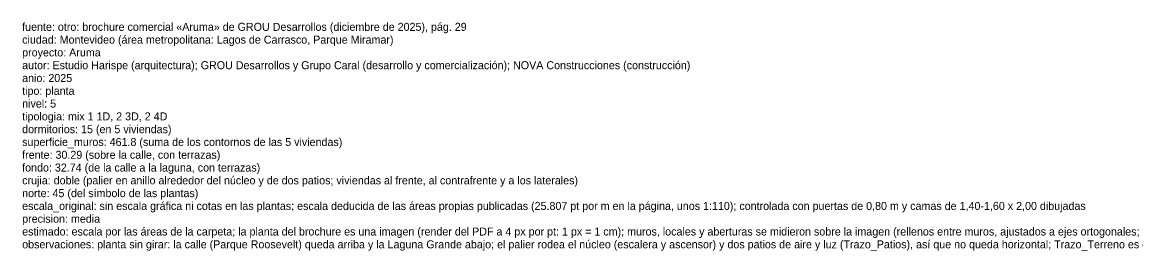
# Model space of a CAD drawing. Header units: metres. Extents: x 0 to 136, y 0 to 33.
# Drawn here: x 33.29 to 68.12, y 25.86 to 33.01 of the extents above; entities that cross this region are included whole.
import ezdxf

# ---------------------------------------------------------------- set-up
doc = ezdxf.new("R2010")
doc.units = ezdxf.units.M
doc.layers.add('Trazo_Datos', color=7, linetype='Continuous')

msp = doc.modelspace()

# ---------------------------------------------------------------- texts
at = {"layer": 'Trazo_Datos'}
for s, p in [('fuente: otro: brochure comercial «Aruma» de GROU Desarrollos (diciembre de 2025), pág. 29', (33.29, 32.74)), ('ciudad: Montevideo (área metropolitana: Lagos de Carrasco, Parque Miramar)', (33.29, 32.34)), ('proyecto: Aruma', (33.29, 31.94)), ('autor: Estudio Harispe (arquitectura); GROU Desarrollos y Grupo Caral (desarrollo y comercialización); NOVA Construcciones (construcción)', (33.29, 31.54)), ('anio: 2025', (33.29, 31.14)), ('tipo: planta', (33.29, 30.74)), ('nivel: 5', (33.29, 30.34)), ('tipologia: mix 1 1D, 2 3D, 2 4D', (33.29, 29.94)), ('dormitorios: 15 (en 5 viviendas)', (33.29, 29.54)), ('superficie_muros: 461.8 (suma de los contornos de las 5 viviendas)', (33.29, 29.14)), ('frente: 30.29 (sobre la calle, con terrazas)', (33.29, 28.74)), ('fondo: 32.74 (de la calle a la laguna, con terrazas)', (33.29, 28.34)), ('crujia: doble (palier en anillo alrededor del núcleo y de dos patios; viviendas al frente, al contrafrente y a los laterales)', (33.29, 27.94)), ('norte: 45 (del símbolo de las plantas)', (33.29, 27.54)), ('escala_original: sin escala gráfica ni cotas en las plantas; escala deducida de las áreas propias publicadas (25.807 pt por m en la página, unos 1:110); controlada con puertas de 0,80 m y camas de 1,40-1,60 x 2,00 dibujadas', (33.29, 27.14)), ('precision: media', (33.29, 26.74)), ('estimado: escala por las áreas de la carpeta; la planta del brochure es una imagen (render del PDF a 4 px por pt: 1 px = 1 cm); muros, locales y aberturas se midieron sobre la imagen (rellenos entre muros, ajustados a ejes ortogonales; error de 2 a 4 cm); el equipamiento se vectorizó de la imagen (trazos aproximados) y los nombres de los muebles son medidas nominales; Estar, Comedor y Cocina integrada son un mismo ambiente: sus límites, sin muro, se trazaron según el amueblamiento del plano', (33.29, 26.34)), ('observaciones: planta sin girar: la calle (Parque Roosevelt) queda arriba y la Laguna Grande abajo; el palier rodea el núcleo (escalera y ascensor) y dos patios de aire y luz (Trazo_Patios), así que no queda horizontal; Trazo_Terreno es el contorno de la losa con las terrazas (edificio exento, sin medianeras); terrazas en Trazo_Cotas; unidades 501 a 505; PB (hall, cocheras 24 a 40 y laundry) y subsuelo (cocheras 1 a 23) sin viviendas, sin DXF; Aruma, frente a la Laguna Grande de los Lagos de Carrasco (Parque Miramar), con el Parque Roosevelt del otro lado; edificio exento de 5 pisos y 37 apartamentos; la calle y el acceso están arriba en las plantas (Parque Roosevelt) y la laguna abajo', (33.29, 25.94))]:
    msp.add_text(s, height=0.25, dxfattribs=at).set_placement(p)

doc.saveas('drawing.dxf')
